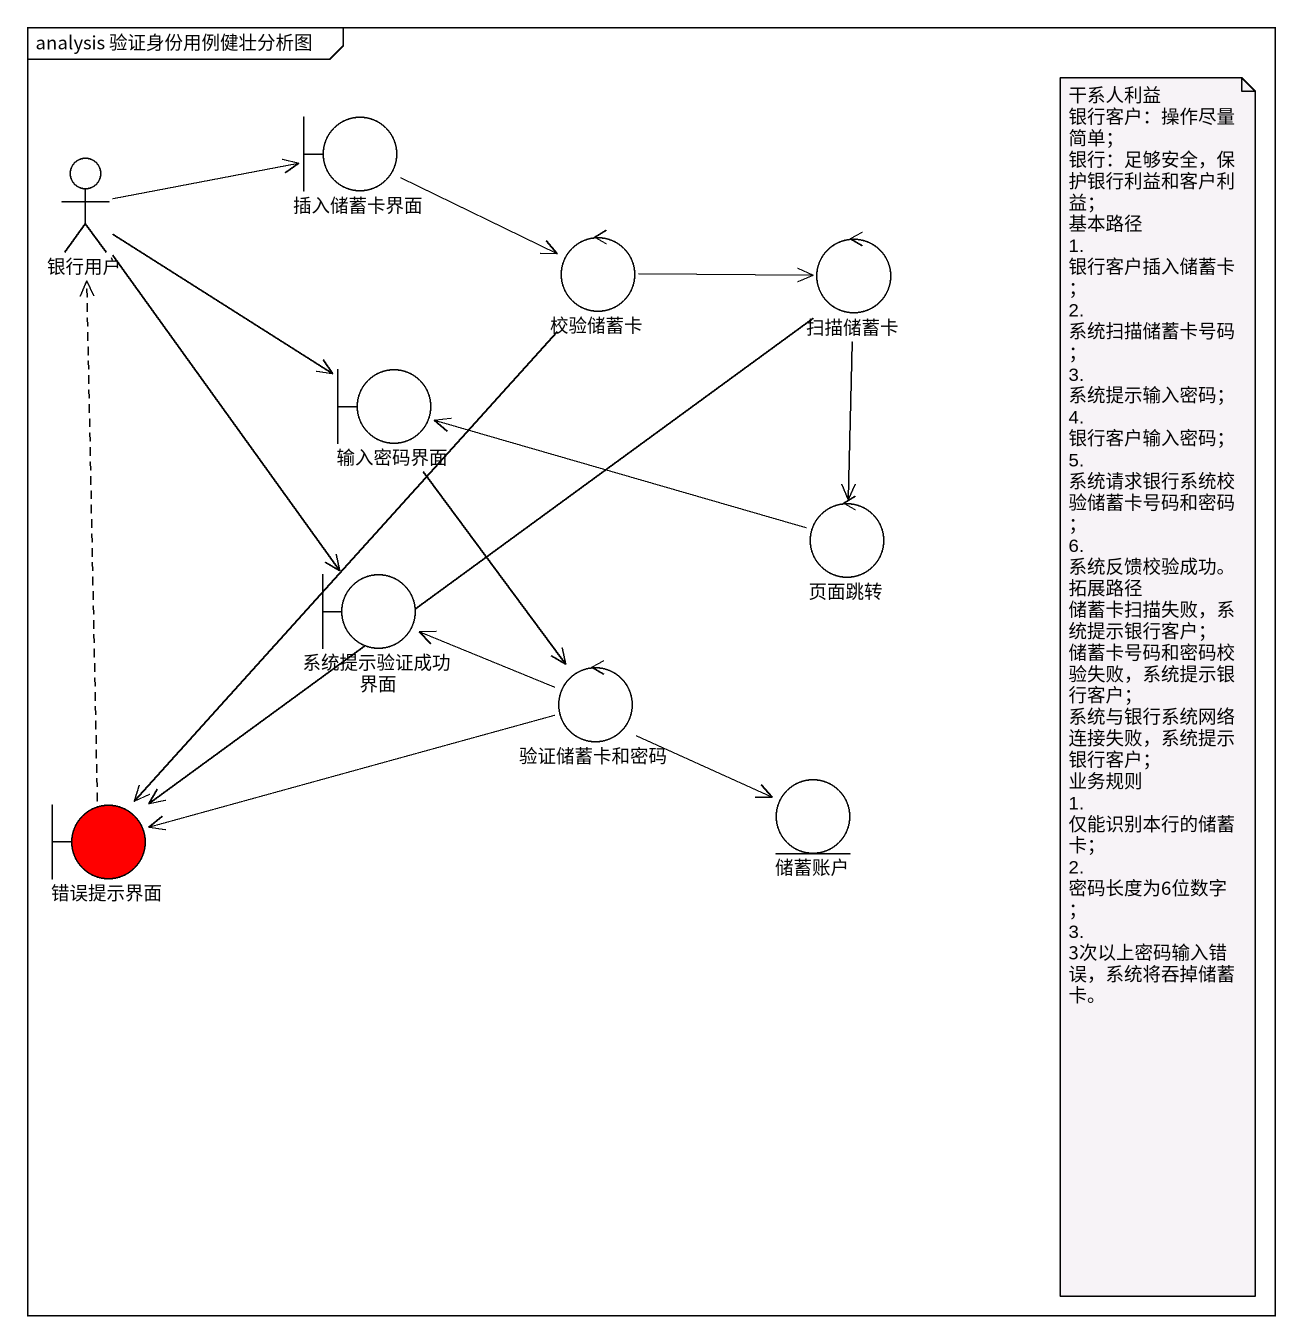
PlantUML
@startuml
mainframe analysis 验证身份用例健壮分析图
actor 银行用户
boundary 插入储蓄卡界面
control 校验储蓄卡
control 扫描储蓄卡
boundary 输入密码界面
control 页面跳转
boundary 系统提示验证成功界面
control 验证储蓄卡和密码
boundary 错误提示界面 #FF0000
entity 储蓄账户
银行用户 -right-> 插入储蓄卡界面
银行用户 --> 输入密码界面
银行用户 --> 系统提示验证成功界面
插入储蓄卡界面 -right-> 校验储蓄卡
校验储蓄卡 -right-> 扫描储蓄卡
校验储蓄卡 --> 错误提示界面
扫描储蓄卡 --> 页面跳转
扫描储蓄卡 --> 错误提示界面
输入密码界面 --> 验证储蓄卡和密码
页面跳转 -left-> 输入密码界面
验证储蓄卡和密码 -left-> 系统提示验证成功界面
验证储蓄卡和密码 -left-> 错误提示界面
验证储蓄卡和密码 -right-> 储蓄账户
错误提示界面 .up.> 银行用户
note as N1
  干系人利益
  银行客户：操作尽量简单；
  银行：足够安全，保护银行利益和客户利益；
  基本路径
  1. 银行客户插入储蓄卡；
  2. 系统扫描储蓄卡号码；
  3. 系统提示输入密码；
  4. 银行客户输入密码；
  5. 系统请求银行系统校验储蓄卡号码和密码；
  6. 系统反馈校验成功。
  拓展路径
  储蓄卡扫描失败，系统提示银行客户；
  储蓄卡号码和密码校验失败，系统提示银行客户；
  系统与银行系统网络连接失败，系统提示银行客户；
  业务规则
  1. 仅能识别本行的储蓄卡；
  2. 密码长度为6位数字；
  3. 3次以上密码输入错误，系统将吞掉储蓄卡。
end note
@enduml
